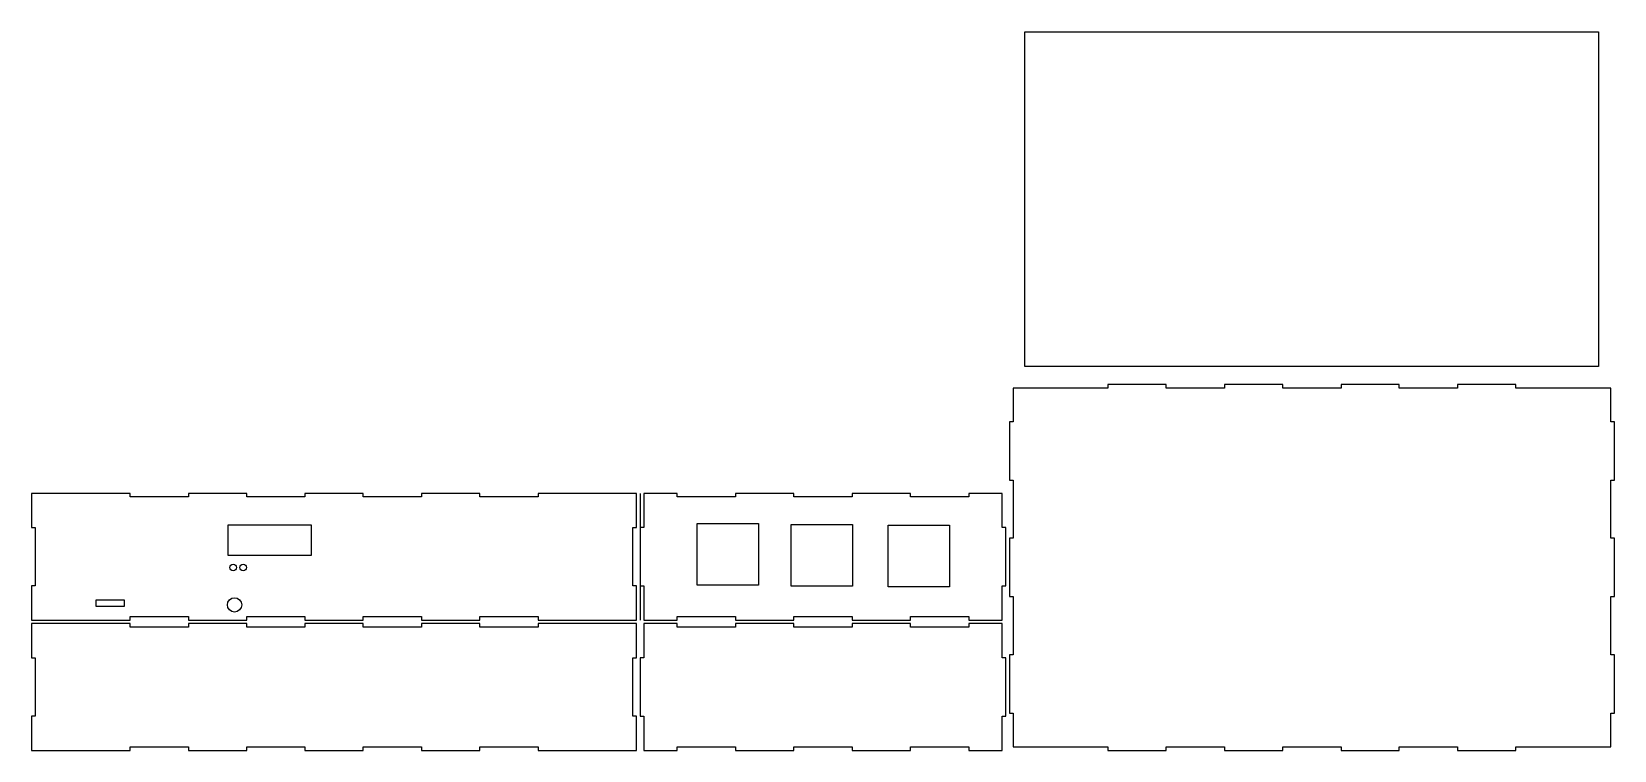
# Model space of a CAD drawing. Header units: millimetres. Extents: x 0 to 1324, y 3 to 604.
import ezdxf

# ---------------------------------------------------------------- set-up
doc = ezdxf.new("R2010")
doc.units = ezdxf.units.MM
doc.header["$MEASUREMENT"] = 0
doc.layers.get('0').update_dxf_attribs({"linetype": 'CONTINUOUS'})
for name, color, linetype in [('back_outsideCutPath', 7, 'CONTINUOUS'), ('front_outsideCutPath', 7, 'CONTINUOUS'), ('left_outsideCutPath', 7, 'CONTINUOUS'), ('right_outsideCutPath', 7, 'CONTINUOUS'), ('top_outsideCutPath', 7, 'CONTINUOUS')]:
    doc.layers.add(name, color=color, linetype=linetype)

msp = doc.modelspace()

# ---------------------------------------------------------------- linework, layer by layer
at = {"linetype": 'Continuous'}
for p, q in [((830.8, 604.2), (1310.8, 604.2)), ((830.8, 324.2), (830.8, 604.2)), ((1310.8, 604.2), (1310.8, 324.2)), ((1310.8, 324.2), (830.8, 324.2)), ((509, 218), (509, 112)), ((234, 191.3), (164, 191.3)), ((164, 191.3), (164, 166.3)), ((234, 166.3), (234, 191.3)), ((556.6, 192.8), (608.1, 192.8)), ((556.6, 141.3), (556.6, 192.8)), ((608.1, 192.8), (608.1, 141.3)), ((635.3, 191.9), (686.8, 191.9)), ((635.3, 140.4), (635.3, 191.9)), ((686.8, 191.9), (686.8, 140.4)), ((716.4, 191.4), (767.9, 191.4)), ((716.4, 139.9), (716.4, 191.4)), ((767.9, 191.4), (767.9, 139.9)), ((164, 166.3), (234, 166.3)), ((608.1, 141.3), (556.6, 141.3)), ((686.8, 140.4), (635.3, 140.4)), ((767.9, 139.9), (716.4, 139.9)), ((77.6, 128.7), (53.6, 128.7)), ((53.6, 128.7), (53.6, 123.7)), ((53.6, 123.7), (77.6, 123.7)), ((77.6, 123.7), (77.6, 128.7))]:
    msp.add_line(p, q, dxfattribs=at)
for centre, radius in [((168.5, 156), 2.75), ((177, 155.9), 2.75), ((169.7, 124.7), 6)]:
    msp.add_circle(centre, radius, dxfattribs=at)
at = {"layer": 'back_outsideCutPath'}
for p, q in [((0, 218), (0, 189.4)), ((33.6, 218), (0, 218)), ((82.4, 218), (33.6, 218)), ((82.4, 215), (82.4, 218)), ((131.1, 215), (82.4, 215)), ((179.9, 218), (131.1, 218)), ((131.1, 218), (131.1, 215)), ((179.9, 215), (179.9, 218)), ((228.6, 215), (179.9, 215)), ((277.4, 218), (228.6, 218)), ((228.6, 218), (228.6, 215)), ((277.4, 215), (277.4, 218)), ((326.1, 215), (277.4, 215)), ((374.9, 218), (326.1, 218)), ((326.1, 218), (326.1, 215)), ((374.9, 215), (374.9, 218)), ((423.6, 215), (374.9, 215)), ((506, 218), (423.6, 218)), ((423.6, 218), (423.6, 215)), ((506, 189.4), (506, 218)), ((0, 189.4), (3, 189.4)), ((3, 189.4), (3, 140.6)), ((503, 140.6), (503, 189.4)), ((503, 189.4), (506, 189.4)), ((3, 140.6), (0, 140.6)), ((0, 140.6), (0, 112)), ((506, 140.6), (503, 140.6)), ((506, 112), (506, 140.6)), ((0, 112), (82.4, 112)), ((82.4, 112), (82.4, 115)), ((82.4, 115), (131.1, 115)), ((131.1, 115), (131.1, 112)), ((131.1, 112), (179.9, 112)), ((179.9, 112), (179.9, 115)), ((179.9, 115), (228.6, 115)), ((228.6, 115), (228.6, 112)), ((228.6, 112), (277.4, 112)), ((277.4, 112), (277.4, 115)), ((277.4, 115), (326.1, 115)), ((326.1, 115), (326.1, 112)), ((326.1, 112), (374.9, 112)), ((374.9, 112), (374.9, 115)), ((374.9, 115), (423.6, 115)), ((423.6, 115), (423.6, 112)), ((423.6, 112), (472.4, 112)), ((472.4, 112), (506, 112))]:
    msp.add_line(p, q, dxfattribs=at)
at = {"layer": 'front_outsideCutPath'}
for p, q in [((0, 109), (0, 80.4)), ((33.6, 109), (0, 109)), ((82.4, 109), (33.6, 109)), ((82.4, 106), (82.4, 109)), ((131.1, 106), (82.4, 106)), ((179.9, 109), (131.1, 109)), ((131.1, 109), (131.1, 106)), ((179.9, 106), (179.9, 109)), ((228.6, 106), (179.9, 106)), ((277.4, 109), (228.6, 109)), ((228.6, 109), (228.6, 106)), ((277.4, 106), (277.4, 109)), ((326.1, 106), (277.4, 106)), ((374.9, 109), (326.1, 109)), ((326.1, 109), (326.1, 106)), ((374.9, 106), (374.9, 109)), ((423.6, 106), (374.9, 106)), ((506, 109), (423.6, 109)), ((423.6, 109), (423.6, 106)), ((506, 80.4), (506, 109)), ((0, 80.4), (3, 80.4)), ((3, 80.4), (3, 31.6)), ((503, 31.6), (503, 80.4)), ((503, 80.4), (506, 80.4)), ((3, 31.6), (0, 31.6)), ((0, 31.6), (0, 3)), ((506, 31.6), (503, 31.6)), ((506, 3), (506, 31.6)), ((0, 3), (82.4, 3)), ((82.4, 3), (82.4, 6)), ((82.4, 6), (131.1, 6)), ((131.1, 6), (131.1, 3)), ((131.1, 3), (179.9, 3)), ((179.9, 3), (179.9, 6)), ((179.9, 6), (228.6, 6)), ((228.6, 6), (228.6, 3)), ((228.6, 3), (277.4, 3)), ((277.4, 3), (277.4, 6)), ((277.4, 6), (326.1, 6)), ((326.1, 6), (326.1, 3)), ((326.1, 3), (374.9, 3)), ((374.9, 3), (374.9, 6)), ((374.9, 6), (423.6, 6)), ((423.6, 6), (423.6, 3)), ((423.6, 3), (472.4, 3)), ((472.4, 3), (506, 3))]:
    msp.add_line(p, q, dxfattribs=at)
at = {"layer": 'left_outsideCutPath'}
for p, q in [((512, 109), (512, 80.4)), ((540.1, 109), (512, 109)), ((540.1, 106), (540.1, 109)), ((588.9, 106), (540.1, 106)), ((637.6, 109), (588.9, 109)), ((588.9, 109), (588.9, 106)), ((637.6, 106), (637.6, 109)), ((686.4, 106), (637.6, 106)), ((735.1, 109), (686.4, 109)), ((686.4, 109), (686.4, 106)), ((735.1, 106), (735.1, 109)), ((783.9, 106), (735.1, 106)), ((812, 109), (783.9, 109)), ((783.9, 109), (783.9, 106)), ((812, 80.4), (812, 109)), ((512, 80.4), (509, 80.4)), ((509, 80.4), (509, 31.6)), ((815, 80.4), (812, 80.4)), ((815, 31.6), (815, 80.4)), ((509, 31.6), (512, 31.6)), ((512, 31.6), (512, 3)), ((812, 3), (812, 31.6)), ((812, 31.6), (815, 31.6)), ((512, 3), (540.1, 3)), ((540.1, 3), (540.1, 6)), ((540.1, 6), (588.9, 6)), ((588.9, 6), (588.9, 3)), ((588.9, 3), (637.6, 3)), ((637.6, 3), (637.6, 6)), ((637.6, 6), (686.4, 6)), ((686.4, 6), (686.4, 3)), ((686.4, 3), (735.1, 3)), ((735.1, 3), (735.1, 6)), ((735.1, 6), (783.9, 6)), ((783.9, 6), (783.9, 3)), ((783.9, 3), (812, 3))]:
    msp.add_line(p, q, dxfattribs=at)
at = {"layer": 'right_outsideCutPath'}
for p, q in [((512, 218), (512, 189.4)), ((540.1, 218), (512, 218)), ((540.1, 215), (540.1, 218)), ((588.9, 215), (540.1, 215)), ((637.6, 218), (588.9, 218)), ((588.9, 218), (588.9, 215)), ((637.6, 215), (637.6, 218)), ((686.4, 215), (637.6, 215)), ((735.1, 218), (686.4, 218)), ((686.4, 218), (686.4, 215)), ((735.1, 215), (735.1, 218)), ((783.9, 215), (735.1, 215)), ((812, 218), (783.9, 218)), ((783.9, 218), (783.9, 215)), ((812, 189.4), (812, 218)), ((512, 189.4), (509, 189.4)), ((509, 189.4), (509, 140.6)), ((815, 189.4), (812, 189.4)), ((815, 140.6), (815, 189.4)), ((509, 140.6), (512, 140.6)), ((512, 140.6), (512, 112)), ((812, 112), (812, 140.6)), ((812, 140.6), (815, 140.6)), ((512, 112), (540.1, 112)), ((540.1, 112), (540.1, 115)), ((540.1, 115), (588.9, 115)), ((588.9, 115), (588.9, 112)), ((588.9, 112), (637.6, 112)), ((637.6, 112), (637.6, 115)), ((637.6, 115), (686.4, 115)), ((686.4, 115), (686.4, 112)), ((686.4, 112), (735.1, 112)), ((735.1, 112), (735.1, 115)), ((735.1, 115), (783.9, 115)), ((783.9, 115), (783.9, 112)), ((783.9, 112), (812, 112))]:
    msp.add_line(p, q, dxfattribs=at)
at = {"layer": 'top_outsideCutPath'}
for p, q in [((821, 306), (821, 277.9)), ((851.6, 306), (821, 306)), ((900.4, 306), (851.6, 306)), ((949.1, 309), (900.4, 309)), ((900.4, 309), (900.4, 306)), ((949.1, 306), (949.1, 309)), ((997.9, 306), (949.1, 306)), ((1046.6, 309), (997.9, 309)), ((997.9, 309), (997.9, 306)), ((1046.6, 306), (1046.6, 309)), ((1095.4, 306), (1046.6, 306)), ((1144.1, 309), (1095.4, 309)), ((1095.4, 309), (1095.4, 306)), ((1144.1, 306), (1144.1, 309)), ((1192.9, 306), (1144.1, 306)), ((1241.6, 309), (1192.9, 309)), ((1192.9, 309), (1192.9, 306)), ((1241.6, 306), (1241.6, 309)), ((1321, 306), (1241.6, 306)), ((1321, 277.9), (1321, 306)), ((821, 277.9), (818, 277.9)), ((818, 277.9), (818, 229.1)), ((1324, 277.9), (1321, 277.9)), ((1324, 229.1), (1324, 277.9)), ((818, 229.1), (821, 229.1)), ((821, 229.1), (821, 180.4)), ((1321, 180.4), (1321, 229.1)), ((1321, 229.1), (1324, 229.1)), ((821, 180.4), (818, 180.4)), ((818, 180.4), (818, 131.6)), ((1324, 180.4), (1321, 180.4)), ((1324, 131.6), (1324, 180.4)), ((818, 131.6), (821, 131.6)), ((821, 131.6), (821, 82.9)), ((1321, 82.9), (1321, 131.6)), ((1321, 131.6), (1324, 131.6)), ((821, 82.9), (818, 82.9)), ((818, 82.9), (818, 34.1)), ((1324, 82.9), (1321, 82.9)), ((1324, 34.1), (1324, 82.9)), ((818, 34.1), (821, 34.1)), ((821, 34.1), (821, 6)), ((1321, 6), (1321, 34.1)), ((1321, 34.1), (1324, 34.1)), ((821, 6), (900.4, 6)), ((900.4, 6), (900.4, 3)), ((900.4, 3), (949.1, 3)), ((949.1, 3), (949.1, 6)), ((949.1, 6), (997.9, 6)), ((997.9, 6), (997.9, 3)), ((997.9, 3), (1046.6, 3)), ((1046.6, 3), (1046.6, 6)), ((1046.6, 6), (1095.4, 6)), ((1095.4, 6), (1095.4, 3)), ((1095.4, 3), (1144.1, 3)), ((1144.1, 3), (1144.1, 6)), ((1144.1, 6), (1192.9, 6)), ((1192.9, 6), (1192.9, 3)), ((1192.9, 3), (1241.6, 3)), ((1241.6, 3), (1241.6, 6)), ((1241.6, 6), (1290.4, 6)), ((1290.4, 6), (1321, 6))]:
    msp.add_line(p, q, dxfattribs=at)

doc.saveas('drawing.dxf')
